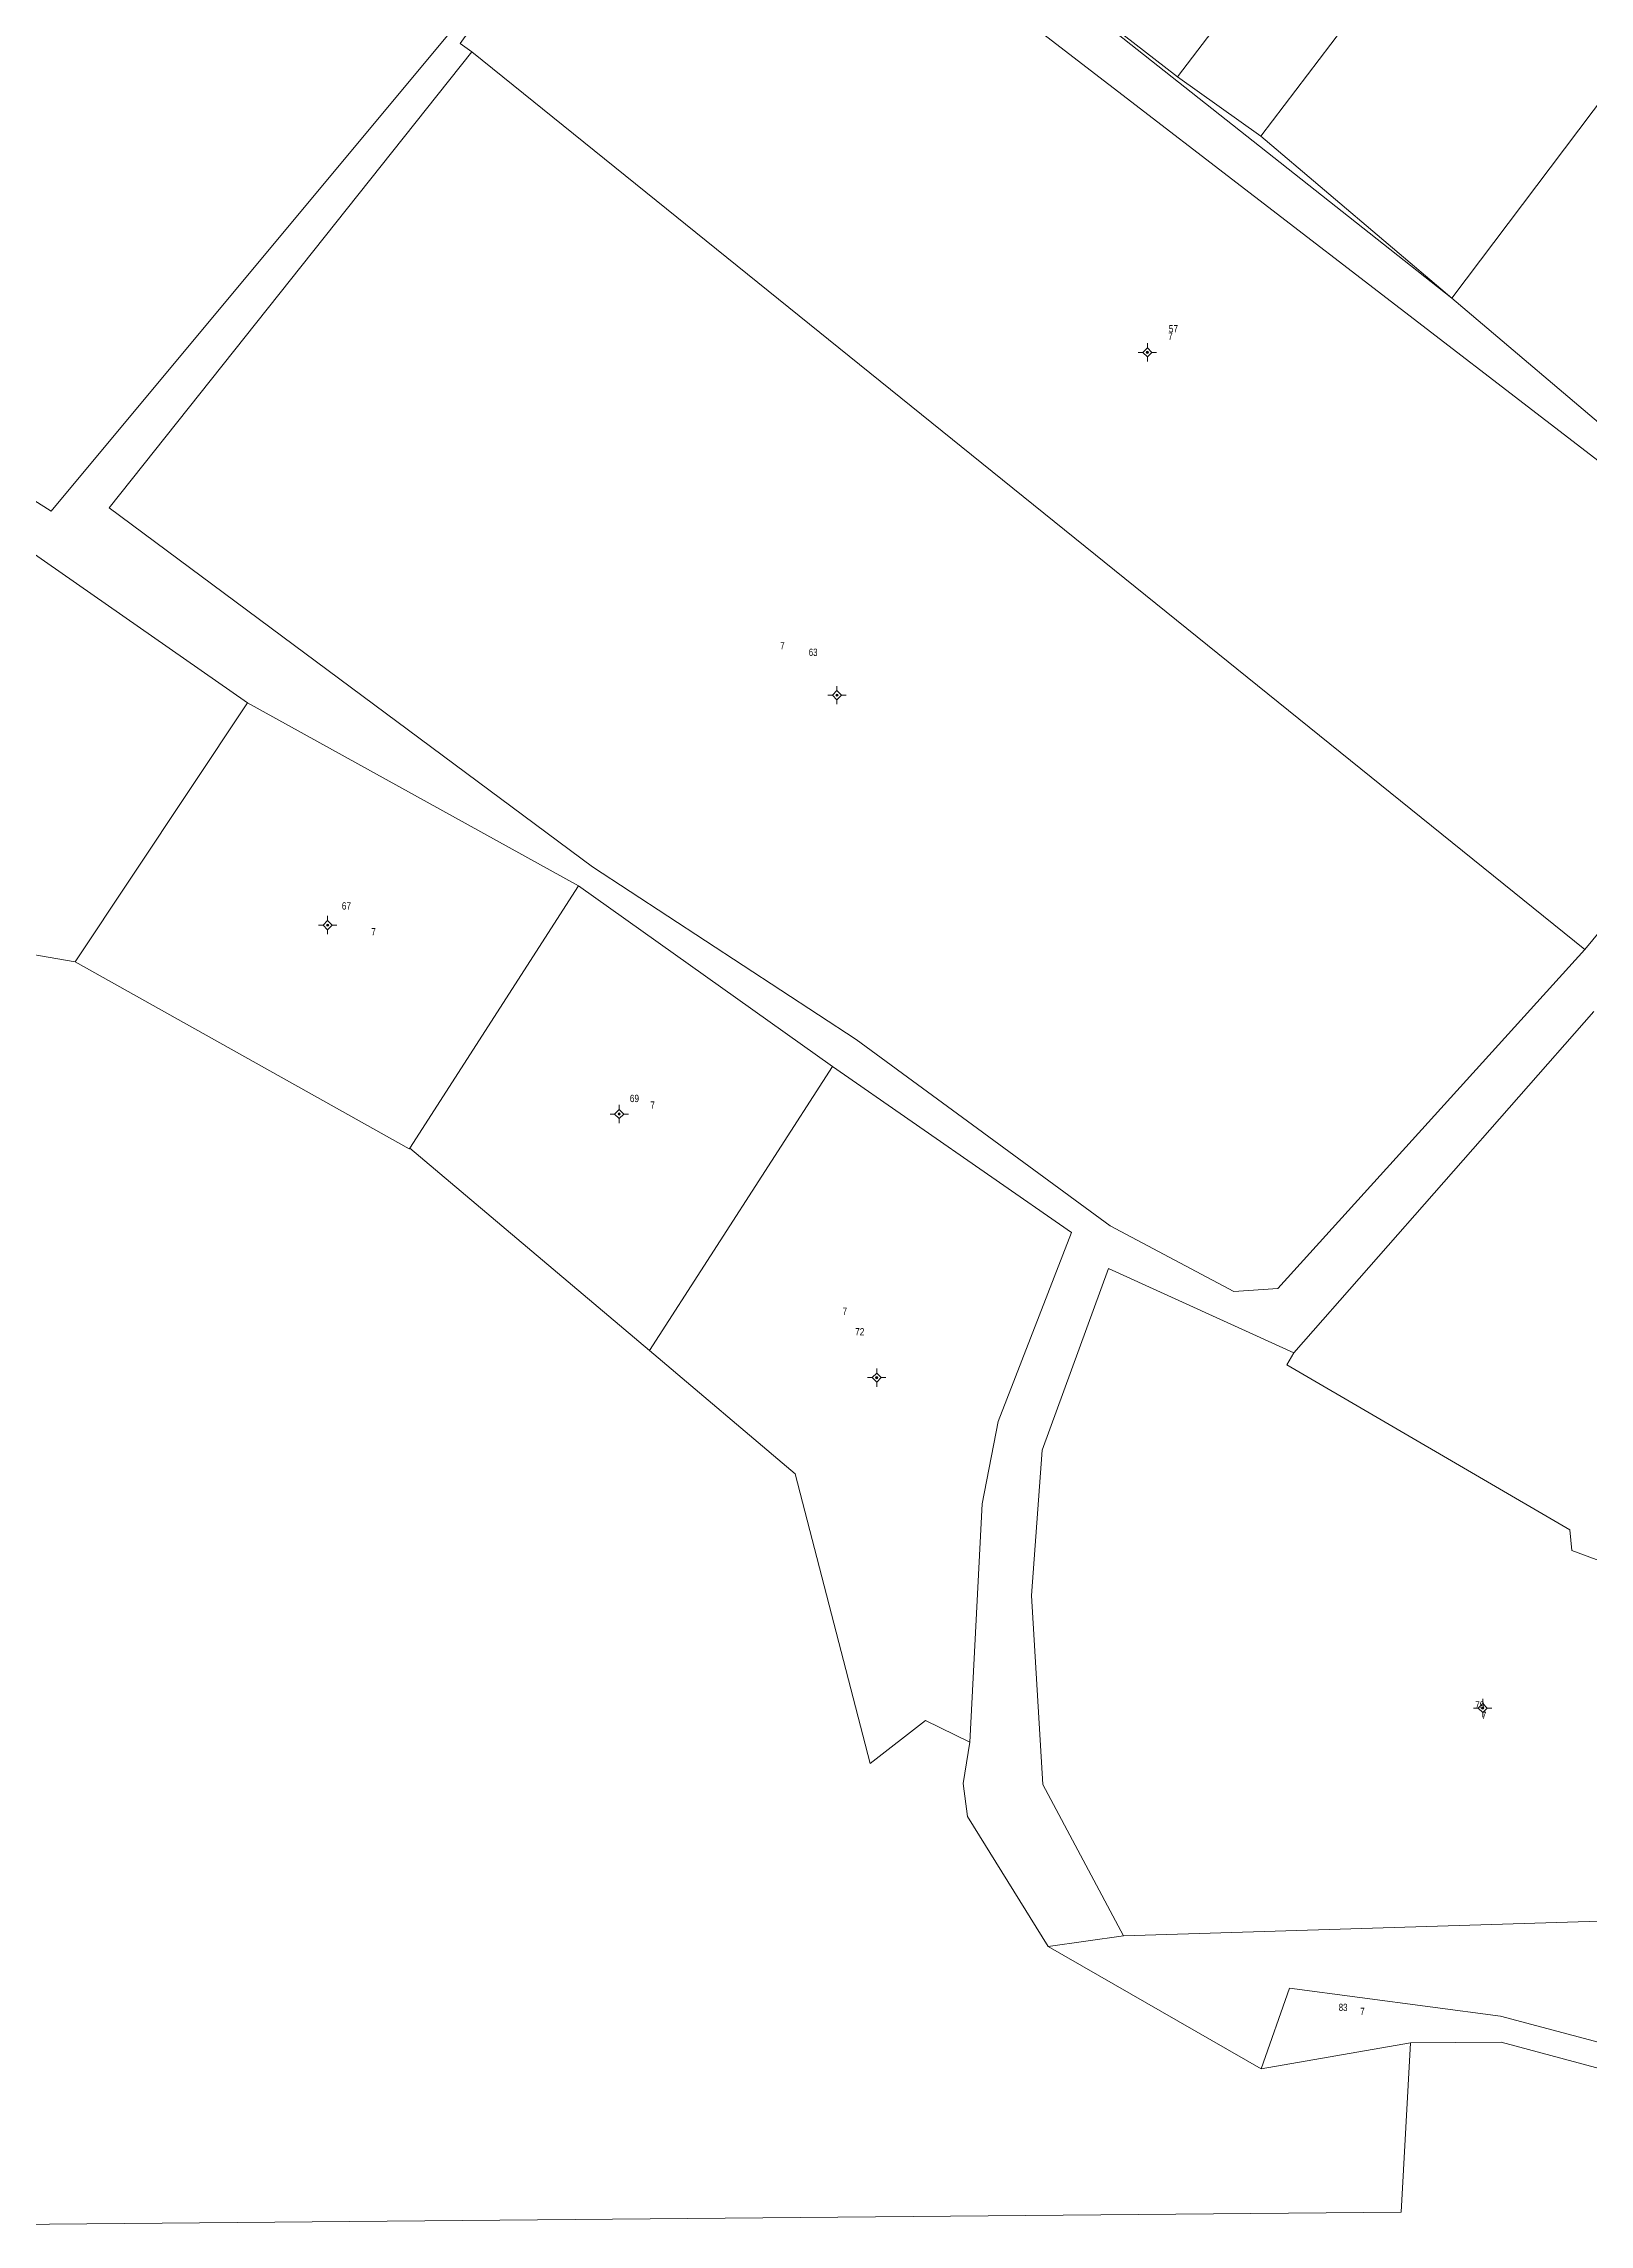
# Model space of a CAD drawing. Header units: metres. Extents: x 550514 to 551542, y 1840416 to 1841308.
# Drawn here: x 550902.4 to 551113.6, y 1840493.2 to 1840791.1 of the extents above; entities that cross this region are included whole.
import ezdxf

# ---------------------------------------------------------------- set-up
doc = ezdxf.new("R2010")
doc.units = ezdxf.units.M
doc.header["$LTSCALE"] = 0.4
doc.layers.add('10', color=7, linetype='Continuous', lineweight=13)
doc.layers.add('11', color=7, linetype='Continuous', lineweight=13)
doc.layers.add('14', color=7, linetype='Continuous')
doc.layers.add('6', color=7, linetype='Continuous')

msp = doc.modelspace()

# ---------------------------------------------------------------- hatches: boundary and pattern name
at = {"layer": '11'}
for points in [[(551053.3394, 1840748.9424, 1), (551053.0394, 1840748.9424, 1)], [(551010.9322, 1840702.1152, 1), (551010.6322, 1840702.1152, 1)], [(550941.3705, 1840670.711, 1), (550941.0705, 1840670.711, 1)], [(550981.1969, 1840644.9101, 1), (550980.8969, 1840644.9101, 1)], [(551016.3651, 1840608.9054, 1), (551016.0651, 1840608.9054, 1)], [(551099.1457, 1840563.775, 1), (551098.8457, 1840563.775, 1)]]:
    msp.add_hatch(color=256, dxfattribs=at).paths.add_polyline_path(points)

# ---------------------------------------------------------------- linework, layer by layer
at = {"layer": '10'}
for p, q in [((551057.29, 1840786.57), (551100.74, 1840843.53)), ((551068.71, 1840778.49), (551111.41, 1840834.62)), ((551094.8, 1840756.36), (551137.87, 1840813.54)), ((551047.03, 1840794.55), (551057.29, 1840786.57)), ((550960.93, 1840790), (551112.97, 1840667.37)), ((551057.29, 1840786.57), (551068.71, 1840778.49)), ((551068.71, 1840778.49), (551094.8, 1840756.36)), ((551094.8, 1840756.36), (551118.43, 1840736.3)), ((550880.13, 1840736.01), (550930.25, 1840701.09)), ((550906.75, 1840665.72), (550930.25, 1840701.09)), ((550930.25, 1840701.09), (550975.5, 1840676.07)), ((550952.44, 1840640.27), (550975.5, 1840676.07)), ((550975.5, 1840676.07), (551010.17, 1840651.42)), ((550862.07, 1840673.33), (550906.75, 1840665.72)), ((551073.18, 1840612.28), (551114.17, 1840658.9)), ((550985.17, 1840612.59), (551010.17, 1840651.42)), ((550952.44, 1840640.27), (550985.17, 1840612.59)), ((551039.62, 1840531.21), (551049.95, 1840532.65)), ((551039.62, 1840531.21), (551068.73, 1840514.51)), ((551068.73, 1840514.51), (551089.12, 1840518.03))]:
    msp.add_line(p, q, dxfattribs=at)
for points in [[(550708.99, 1841157.83), (550705.15, 1841161.44), (550691.47, 1841144.68), (550672.63, 1841114.88), (550670.7, 1841107.99), (550738.17, 1841046.18), (550827.52, 1840967.55), (551094.8, 1840756.36)], [(550792.43, 1840919.12), (550730.6, 1840836.94), (550903.47, 1840727.26), (550957.61, 1840792.23)], [(551112.97, 1840667.37), (551147.4, 1840709.02), (550988.25, 1840831.49), (550959.3, 1840791.15), (550960.93, 1840790)], [(550960.93, 1840790), (550911.37, 1840727.72), (550977.38, 1840678.67), (551013.42, 1840655.07), (551048.12, 1840629.63), (551064.98, 1840620.67), (551070.99, 1840621.06), (551112.97, 1840667.37)], [(550906.75, 1840665.72), (550952.37, 1840640.16), (550952.44, 1840640.27)], [(551028.95, 1840559.13), (551030.61, 1840591.66), (551032.83, 1840602.93), (551042.85, 1840628.73), (551010.17, 1840651.42)], [(551049.95, 1840532.65), (551038.89, 1840553.32), (551037.35, 1840579.14), (551038.84, 1840599.01), (551047.87, 1840623.83), (551073.18, 1840612.28)], [(550985.17, 1840612.59), (551005.07, 1840595.76), (551015.33, 1840556.19), (551022.89, 1840562.09), (551028.95, 1840559.13)], [(551197.56, 1840519.18), (551199.15, 1840525.37), (551210.46, 1840519.03), (551213.29, 1840525.87), (551194.17, 1840537.03), (551160.6, 1840557.03), (551145.69, 1840566.98), (551145.52, 1840570.3), (551129.26, 1840578.62), (551111.18, 1840585.3), (551110.88, 1840588.12), (551072.24, 1840610.67), (551073.18, 1840612.28)], [(551028.95, 1840559.13), (551028.03, 1840553.47), (551028.64, 1840548.97), (551039.62, 1840531.21)], [(551049.95, 1840532.65), (551149.01, 1840535.73), (551197.56, 1840519.18)], [(551068.73, 1840514.51), (551072.62, 1840525.51), (551101.43, 1840521.68), (551185.79, 1840499.26), (551197.56, 1840495.87)], [(550898.09, 1840493.25), (551087.87, 1840494.91), (551089.12, 1840518.03)], [(551089.12, 1840518.03), (551101.51, 1840518.13), (551184.78, 1840495.78), (551197.56, 1840495.87)]]:
    msp.add_lwpolyline(points, dxfattribs=at)
at = {"layer": '11'}
for p, q in [((551053.19, 1840750.19), (551053.19, 1840749.57)), ((551052.56, 1840748.94), (551051.94, 1840748.94)), ((551053.19, 1840748.32), (551053.19, 1840747.69)), ((551054.44, 1840748.94), (551053.81, 1840748.94)), ((551010.16, 1840702.12), (551009.53, 1840702.12)), ((551010.78, 1840703.37), (551010.78, 1840702.74)), ((551010.78, 1840701.49), (551010.78, 1840700.87)), ((551012.03, 1840702.12), (551011.41, 1840702.12)), ((550941.22, 1840671.96), (550941.22, 1840671.34)), ((550940.6, 1840670.71), (550939.97, 1840670.71)), ((550941.22, 1840670.09), (550941.22, 1840669.46)), ((550942.47, 1840670.71), (550941.85, 1840670.71)), ((550980.42, 1840644.91), (550979.8, 1840644.91)), ((550981.05, 1840646.16), (550981.05, 1840645.54)), ((550982.3, 1840644.91), (550981.67, 1840644.91)), ((550981.05, 1840644.29), (550981.05, 1840643.66)), ((551016.22, 1840610.16), (551016.22, 1840609.53)), ((551015.59, 1840608.91), (551014.97, 1840608.91)), ((551016.22, 1840608.28), (551016.22, 1840607.66)), ((551017.47, 1840608.91), (551016.84, 1840608.91)), ((551099, 1840565.03), (551099, 1840564.4)), ((551098.37, 1840563.78), (551097.75, 1840563.78)), ((551099, 1840563.15), (551099, 1840562.53)), ((551100.25, 1840563.78), (551099.62, 1840563.78))]:
    msp.add_line(p, q, dxfattribs=at)
for points in [[(551053.19, 1840749.57), (551052.56, 1840748.94), (551053.19, 1840748.32), (551053.81, 1840748.94)], [(551010.78, 1840702.74), (551010.16, 1840702.12), (551010.78, 1840701.49), (551011.41, 1840702.12)], [(550941.22, 1840671.34), (550940.6, 1840670.71), (550941.22, 1840670.09), (550941.85, 1840670.71)], [(550981.05, 1840645.54), (550980.42, 1840644.91), (550981.05, 1840644.29), (550981.67, 1840644.91)], [(551016.22, 1840609.53), (551015.59, 1840608.91), (551016.22, 1840608.28), (551016.84, 1840608.91)], [(551099, 1840564.4), (551098.37, 1840563.78), (551099, 1840563.15), (551099.62, 1840563.78)]]:
    msp.add_lwpolyline(points, close=True, dxfattribs=at)
for centre in [(551053.1894, 1840748.9424), (551010.7822, 1840702.1152), (550941.2205, 1840670.711), (550981.0469, 1840644.9101), (551016.2151, 1840608.9054), (551098.9957, 1840563.775)]:
    msp.add_circle(centre, 0.15, dxfattribs=at)

# ---------------------------------------------------------------- texts
at = {"layer": '14', "width": 0.8}
for p in [(551056.05, 1840750.63), (551003.04, 1840708.36), (550947.19, 1840669.3), (550985.31, 1840645.63), (551011.57, 1840617.48), (551098.89, 1840562.27), (551082.27, 1840521.83)]:
    msp.add_text('7', height=1, dxfattribs=at).set_placement(p)
at = {"layer": '6'}
for s, width, p in [('57', 0.85, (551056.12, 1840751.67)), ('63', 0.8, (551006.94, 1840707.48)), ('67', 0.85, (550943.15, 1840672.84)), ('69', 0.85, (550982.49, 1840646.54)), ('72', 0.85, (551013.27, 1840614.67)), ('79', 0.85, (551097.96, 1840563.69)), ('83', 0.8, (551079.33, 1840522.39))]:
    msp.add_text(s, height=1, dxfattribs=dict(at, width=width)).set_placement(p)

doc.saveas('drawing.dxf')
